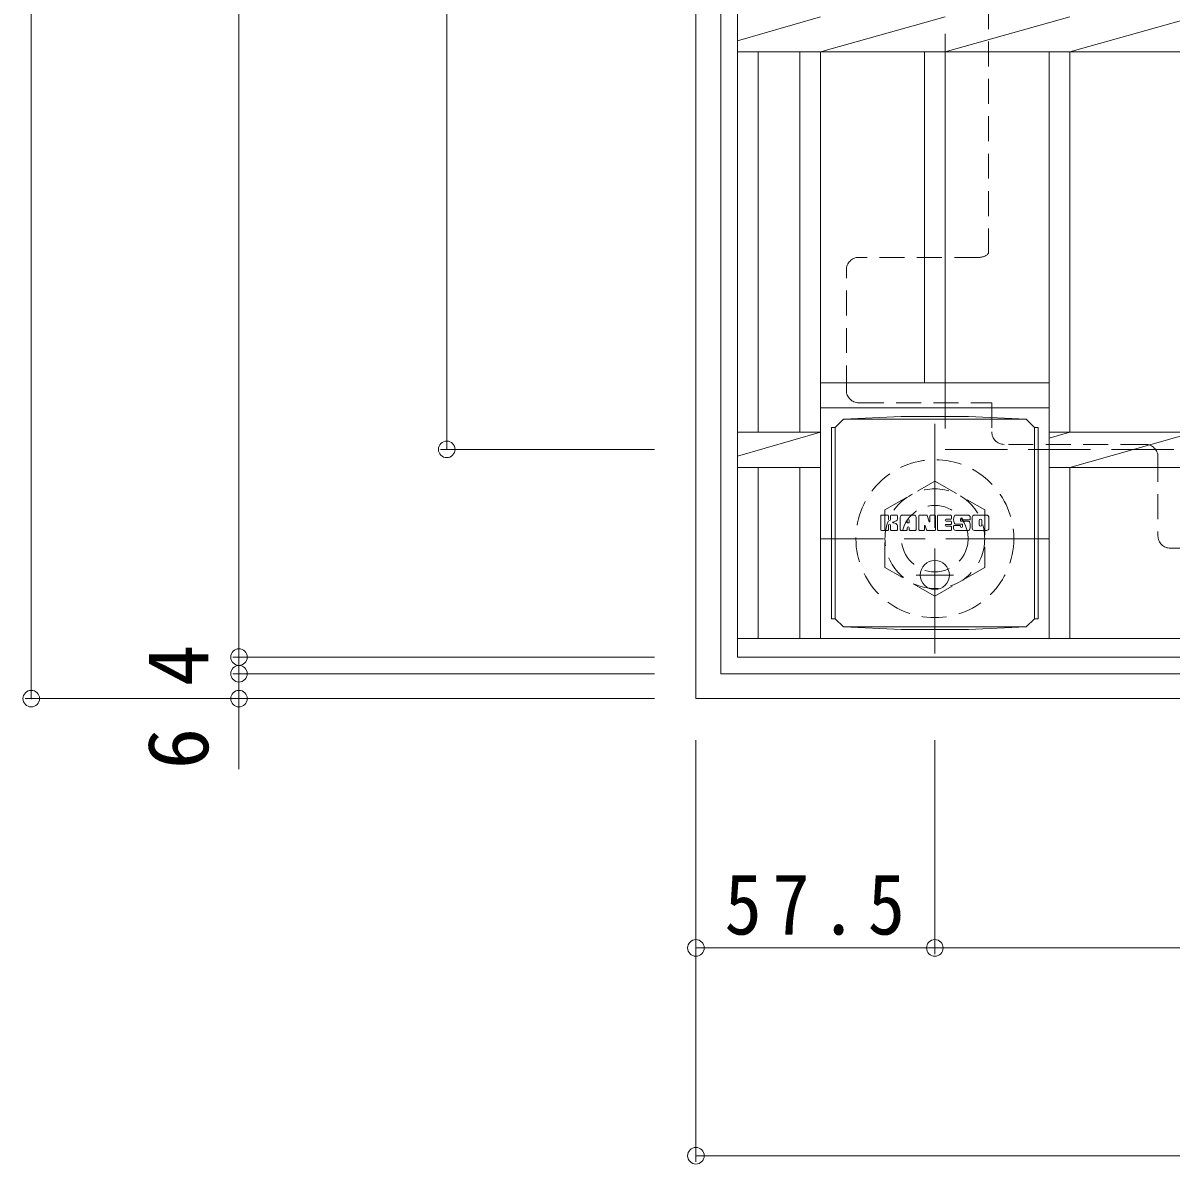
# Model space of a CAD drawing. Units: millimetres at full size, sheet at 1:5. Extents: x -1338 to 1352, y -985 to 867.
# Drawn here: x -1059.5 to -783.1, y 57.4 to 332 of the extents above; entities that cross this region are included whole.
import ezdxf
from ezdxf.enums import TextEntityAlignment as Align

# ---------------------------------------------------------------- set-up
doc = ezdxf.new("R2010")
doc.units = ezdxf.units.MM
doc.header["$LTSCALE"] = 5
doc.header["$PDMODE"] = 32
doc.header["$PDSIZE"] = 4
for name, pattern in [('CHAIN1', [8, 5, -1, 1, -1]), ('DASHED1', [1.8, 1.2, -0.6]), ('DASHED3', [4, 3, -1])]:
    doc.linetypes.add(name, pattern=pattern)
for name, color, linetype, lineweight in [('5-1', 3, 'Continuous', 9), ('5-2', 3, 'Continuous', 9), ('5-4', 7, 'Continuous', 9), ('5-7', 2, 'Continuous', 9), ('5-9', 2, 'Continuous', 9), ('5-F', 7, 'Continuous', 9)]:
    doc.layers.add(name, color=color, linetype=linetype, lineweight=lineweight)
doc.styles.add('ＭＳ ゴシック', font='')
doc.styles.get('ＭＳ ゴシック').set_extended_font_data('MS Gothic')

msp = doc.modelspace()

# ---------------------------------------------------------------- linework, layer by layer
at = {"layer": '5-1', "color": 2}
for p, q in [((-897.5, 689.372), (-897.5, 169.372)), ((-891.499, 683.372), (-891.499, 175.372)), ((-891.499, 175.372), (-383.5, 175.372)), ((-897.5, 169.372), (-377.5, 169.372))]:
    msp.add_line(p, q, dxfattribs=at)
at = {"layer": '5-1', "color": 2, "linetype": 'DASHED3'}
for p, q in [((-837.5, 629.372), (-837.5, 229.371)), ((-837.5, 229.371), (-437.499, 229.371))]:
    msp.add_line(p, q, dxfattribs=at)
at = {"layer": '5-1', "color": 2, "linetype": 'CHAIN1'}
for p, q in [((-840, 235.509), (-840, 180.235)), ((-812.363, 207.872), (-867.637, 207.872))]:
    msp.add_line(p, q, dxfattribs=at)
at = {"layer": '5-1', "color": 2, "linetype": 'DASHED1'}
msp.add_lwpolyline([(-852, 200.944), (-852, 214.8), (-840, 221.729), (-828, 214.8), (-828, 200.944), (-840, 194.016)], close=True, dxfattribs=at)
for radius in [19, 12, 8]:
    msp.add_circle((-840, 207.872), radius, dxfattribs=at)
at = {"layer": '5-2'}
for p, q in [((-887.5, 179.372), (-887.5, 679.372)), ((-867.5, 333.492), (-887.5, 327.698)), ((-837.499, 333.492), (-867.5, 325.012)), ((-807.5, 333.492), (-837.499, 325.012)), ((-777.5, 333.492), (-807.5, 325.012)), ((-887.5, 325.012), (-491.859, 325.012)), ((-882.5, 233.492), (-882.5, 325.012)), ((-872.499, 325.012), (-872.499, 233.492)), ((-867.5, 325.012), (-867.5, 183.872)), ((-842.5, 325.012), (-842.5, 245.372)), ((-837.499, 325.012), (-837.499, 245.372)), ((-812.5, 325.012), (-812.5, 183.872)), ((-807.5, 325.012), (-807.5, 233.492)), ((-867.5, 245.372), (-812.5, 245.372)), ((-867.5, 239.372), (-812.5, 239.372)), ((-887.5, 233.492), (-867.5, 233.492)), ((-867.5, 233.492), (-887.5, 227.698)), ((-807.5, 233.492), (-812.5, 232.079)), ((-812.5, 233.492), (-583.38, 233.492)), ((-777.5, 233.492), (-807.5, 225.012)), ((-887.5, 225.012), (-867.5, 225.012)), ((-882.5, 183.872), (-882.5, 225.012)), ((-872.499, 225.012), (-872.499, 183.872)), ((-812.5, 225.012), (-591.859, 225.012)), ((-807.5, 225.012), (-807.5, 183.872)), ((-887.5, 183.872), (-633, 183.872)), ((-387.499, 179.372), (-887.5, 179.372))]:
    msp.add_line(p, q, dxfattribs=at)
at = {"layer": '5-4'}
for p, q in [((-1057.5, 169.372), (-1057.5, 689.372)), ((-1007.5, 679.372), (-1007.5, 179.372)), ((-957.5, 229.371), (-957.5, 629.372)), ((-959, 229.371), (-907.5, 229.371)), ((-1009, 179.372), (-907.5, 179.372)), ((-1007.5, 179.372), (-1007.5, 175.372)), ((-1009, 175.372), (-907.5, 175.372)), ((-1007.5, 175.372), (-1007.5, 169.372)), ((-1059, 169.372), (-907.5, 169.372)), ((-1007.5, 169.372), (-1007.5, 152.372)), ((-897.5, 57.872), (-897.5, 159.372)), ((-840, 107.872), (-840, 159.372)), ((-897.5, 109.372), (-840, 109.372)), ((-840, 109.372), (-449.999, 109.372)), ((-897.5, 59.372), (-637.5, 59.372))]:
    msp.add_line(p, q, dxfattribs=at)
for p in [(-957.5, 229.371), (-1007.5, 179.372), (-1007.5, 175.372), (-1057.5, 169.372), (-1007.5, 169.372), (-897.5, 109.372), (-840, 109.372), (-897.5, 59.372)]:
    msp.add_point(p, dxfattribs=at)
at = {"layer": '5-7', "linetype": 'DASHED1'}
for p, q in [((-827.1, 276.53), (-827.1, 410.911)), ((-829.3, 275.569), (-858.303, 275.569)), ((-861.303, 243.569), (-861.303, 272.569)), ((-858.303, 240.569), (-826.3, 240.569)), ((-826.3, 240.569), (-826.3, 233.569)), ((-789.299, 230.569), (-823.3, 230.569)), ((-786.299, 227.569), (-786.299, 208.569)), ((-783.299, 205.569), (-611.303, 205.569))]:
    msp.add_line(p, q, dxfattribs=at)
for centre, start, end in [((-829.3, 278.569), 270, 317.16657), ((-858.303, 272.569), 90, 180), ((-858.303, 243.569), 180, 270), ((-823.3, 233.569), 180, 270), ((-789.299, 227.569), 0, 90), ((-783.299, 208.569), 180, 270)]:
    msp.add_arc(centre, 3, start, end, dxfattribs=at)
at = {"layer": '5-9'}
for p, q in [((-864, 234.622), (-862, 236.622)), ((-848.109, 237.255), (-862, 236.622)), ((-862, 236.622), (-818, 236.622)), ((-848.109, 237.255), (-831.891, 237.255)), ((-831.891, 237.255), (-818, 236.622)), ((-816, 234.622), (-818, 236.622)), ((-864.881, 234.622), (-864, 234.622)), ((-864.881, 234.622), (-864.881, 188.622)), ((-864, 188.622), (-864, 234.622)), ((-815.119, 234.622), (-816, 234.622)), ((-816, 188.622), (-816, 234.622)), ((-815.119, 234.622), (-815.119, 188.622)), ((-864.881, 188.622), (-864, 188.622)), ((-864, 188.622), (-862, 186.622)), ((-816, 188.622), (-818, 186.622)), ((-815.119, 188.622), (-816, 188.622)), ((-848.109, 185.99), (-862, 186.622)), ((-862, 186.622), (-818, 186.622)), ((-848.109, 185.99), (-831.891, 185.99)), ((-831.891, 185.99), (-818, 186.622))]:
    msp.add_line(p, q, dxfattribs=at)
at = {"layer": '5-9', "linetype": 'CHAIN1'}
for p, q in [((-840, 202.81), (-840, 195.434)), ((-835.502, 199.122), (-844.497, 199.122))]:
    msp.add_line(p, q, dxfattribs=at)
at = {"layer": '5-9'}
msp.add_circle((-840, 199.122), 3.5, dxfattribs=at)
at = {"layer": '5-F'}
for p, q in [((-853.011, 210.037), (-853.011, 213.391)), ((-851.329, 213.548), (-852.854, 213.548)), ((-851.172, 213.391), (-851.172, 212.467)), ((-850.669, 213.391), (-850.669, 212.467)), ((-849.164, 213.548), (-850.512, 213.548)), ((-849.007, 213.391), (-849.007, 212.61)), ((-848.342, 210.037), (-848.342, 213.024)), ((-845.028, 213.548), (-847.818, 213.548)), ((-844.504, 210.037), (-844.504, 213.024)), ((-843.83, 213.391), (-843.83, 210.037)), ((-843.673, 213.548), (-841.969, 213.548)), ((-841.819, 213.439), (-841.341, 211.945)), ((-841.179, 213.391), (-841.179, 211.97)), ((-841.022, 213.548), (-840.002, 213.548)), ((-839.845, 213.391), (-839.845, 210.037)), ((-839.336, 210.037), (-839.336, 213.391)), ((-839.179, 213.548), (-836.158, 213.548)), ((-836.001, 212.714), (-836.001, 213.391)), ((-832.016, 213.548), (-835.068, 213.548)), ((-831.492, 213.024), (-831.492, 212.369)), ((-830.984, 210.404), (-830.984, 213.024)), ((-827.513, 213.548), (-830.46, 213.548)), ((-826.989, 213.024), (-826.989, 210.404)), ((-851.172, 210.037), (-851.172, 211.122)), ((-850.674, 210.037), (-850.674, 211.122)), ((-849.005, 210.037), (-849.005, 210.967)), ((-846.678, 211.753), (-846.678, 212.295)), ((-846.678, 210.037), (-846.678, 210.456)), ((-846.22, 211.701), (-846.626, 211.701)), ((-846.168, 211.753), (-846.168, 212.295)), ((-846.168, 210.037), (-846.168, 210.456)), ((-842.514, 210.037), (-842.514, 210.947)), ((-842.025, 209.993), (-842.316, 210.975)), ((-836.158, 211.311), (-837.28, 211.311)), ((-836.171, 210.883), (-837.28, 210.883)), ((-836.158, 212.556), (-837.275, 212.556)), ((-836.158, 212.117), (-837.275, 212.117)), ((-836.014, 210.037), (-836.014, 210.725)), ((-836.001, 211.468), (-836.001, 211.96)), ((-835.497, 210.892), (-835.497, 210.404)), ((-835.34, 211.049), (-833.986, 211.049)), ((-833.487, 211.379), (-835.068, 211.379)), ((-833.838, 212.205), (-833.838, 212.619)), ((-833.829, 210.892), (-833.829, 210.782)), ((-833.681, 212.048), (-831.921, 212.048)), ((-833.33, 211.222), (-833.33, 210.782)), ((-833.321, 212.526), (-833.321, 212.619)), ((-833.164, 212.369), (-831.492, 212.369)), ((-829.307, 211.202), (-829.307, 212.226)), ((-828.665, 211.202), (-828.665, 212.226)), ((-852.854, 209.88), (-851.329, 209.88)), ((-850.517, 209.88), (-849.162, 209.88)), ((-846.835, 209.88), (-848.185, 209.88)), ((-846.01, 209.88), (-844.661, 209.88)), ((-842.671, 209.88), (-843.673, 209.88)), ((-840.002, 209.88), (-841.875, 209.88)), ((-839.179, 209.88), (-836.171, 209.88)), ((-831.921, 209.88), (-834.973, 209.88)), ((-827.513, 209.88), (-830.46, 209.88))]:
    msp.add_line(p, q, dxfattribs=at)
for centre, radius, start, end in [((-852.854, 213.391), 0.157, 90, 180), ((-851.329, 213.391), 0.157, 0, 90), ((-850.512, 213.391), 0.157, 90, 180), ((-849.164, 213.391), 0.157, 0, 90), ((-847.818, 213.024), 0.524, 90, 180), ((-845.028, 213.024), 0.524, 0, 90), ((-843.673, 213.391), 0.157, 90, 180), ((-841.969, 213.391), 0.157, 17.75635, 90), ((-841.022, 213.391), 0.157, 90, 180), ((-840.002, 213.391), 0.157, 0, 90), ((-839.179, 213.391), 0.157, 90, 180), ((-836.158, 213.391), 0.157, 0, 90), ((-833.121, 212.464), 2.376, 157.10112, 202.89888), ((-835.068, 213.286), 0.262, 90, 157.10112), ((-833.579, 212.619), 0.259, 0, 180), ((-832.016, 213.024), 0.524, 0, 90), ((-830.46, 213.024), 0.524, 90, 180), ((-827.513, 213.024), 0.524, 0, 90), ((-852.854, 210.037), 0.157, 180, 270), ((-851.329, 210.037), 0.157, 270, 0), ((-850.923, 211.122), 0.249, 0, 180), ((-850.92, 212.467), 0.251, 180, 0), ((-850.517, 210.037), 0.157, 180, 270), ((-850.086, 211.793), 0.0878, 97.33171, 266.57183), ((-850.386, 214.126), 2.265, 277.33171, 299.42073), ((-850.19, 210.067), 1.641, 53.71985, 86.57183), ((-849.531, 212.61), 0.524, 299.42073, 0), ((-849.529, 210.967), 0.524, 0, 53.71985), ((-849.162, 210.037), 0.157, 270, 0), ((-848.185, 210.037), 0.157, 180, 270), ((-846.835, 210.037), 0.157, 270, 0), ((-846.423, 212.295), 0.255, 0, 180), ((-846.626, 211.753), 0.0524, 180, 270), ((-846.423, 210.456), 0.255, 0, 180), ((-846.22, 211.753), 0.0524, 270, 0), ((-846.01, 210.037), 0.157, 180, 270), ((-844.661, 210.037), 0.157, 270, 0), ((-843.673, 210.037), 0.157, 180, 270), ((-842.671, 210.037), 0.157, 270, 0), ((-842.413, 210.947), 0.101, 16.48875, 180), ((-841.262, 211.97), 0.0827, 197.75635, 0), ((-840.002, 210.037), 0.157, 270, 0), ((-839.179, 210.037), 0.157, 180, 270), ((-837.275, 212.337), 0.22, 90, 270), ((-837.28, 211.097), 0.214, 90, 270), ((-836.171, 210.725), 0.157, 0, 90), ((-836.171, 210.037), 0.157, 270, 0), ((-836.158, 212.714), 0.157, 270, 0), ((-836.158, 211.96), 0.157, 0, 90), ((-836.158, 211.468), 0.157, 270, 0), ((-835.34, 210.892), 0.157, 90, 180), ((-834.973, 210.404), 0.524, 180, 270), ((-835.068, 211.641), 0.262, 202.89888, 270), ((-833.986, 210.892), 0.157, 0, 90), ((-833.681, 212.205), 0.157, 180, 270), ((-833.579, 210.782), 0.25, 180, 0), ((-833.487, 211.222), 0.157, 0, 90), ((-833.164, 212.526), 0.157, 180, 270), ((-831.921, 211.786), 0.262, 22.90802, 90), ((-831.921, 210.142), 0.262, 270, 337.09198), ((-833.866, 210.964), 2.374, 337.09198, 22.90802), ((-830.46, 210.404), 0.524, 180, 270), ((-828.986, 212.226), 0.321, 0, 180), ((-828.986, 211.202), 0.321, 180, 0), ((-827.513, 210.404), 0.524, 270, 0), ((-841.875, 210.037), 0.157, 196.48875, 270)]:
    msp.add_arc(centre, radius, start, end, dxfattribs=at)

# ---------------------------------------------------------------- texts
at = {"layer": '5-4', "color": 2, "style": 'ＭＳ ゴシック'}
for s, p in [('4', (-1010.5, 172.372)), ('6', (-1010.5, 152.372))]:
    msp.add_text(s, height=14.66, rotation=90, dxfattribs=at).set_placement(p, align=Align.BOTTOM_LEFT)
at = {"layer": '5-4', "color": 2, "insert": (-890.625, 112.372), "char_height": 14.66, "attachment_point": 7, "style": 'ＭＳ ゴシック'}
msp.add_mtext('\\T1.28;\\W0.9;57.5', dxfattribs=at)

doc.saveas('drawing.dxf')
